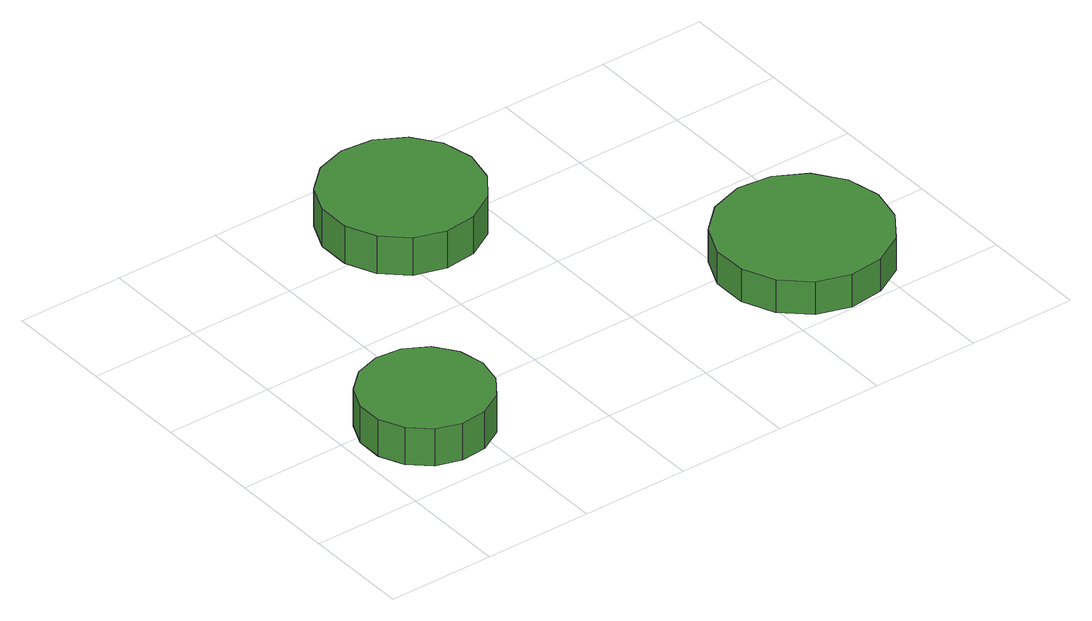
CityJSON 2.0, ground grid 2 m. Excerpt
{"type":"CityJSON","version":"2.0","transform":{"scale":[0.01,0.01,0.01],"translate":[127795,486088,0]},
"CityObjects":{
"tree1":{"type":"SolitaryVegetationObject","attributes":{"function":"something"},"geometry":[{"type":"MultiSurface","lod":"1","boundaries":[[[0,1,2,3,4,5,6,7,8,9,10,11,12,13,14]],[[15,16,17,18,19,20,21,22,23,24,25,26,27,28,29]],[[0,29,28,1]],[[1,28,27,2]],[[2,27,26,3]],[[3,26,25,4]],[[4,25,24,5]],[[5,24,23,6]],[[6,23,22,7]],[[7,22,21,8]],[[8,21,20,9]],[[9,20,19,10]],[[10,19,18,11]],[[11,18,17,12]],[[12,17,16,13]],[[13,16,15,14]],[[14,15,29,0]]]}]},
"tree2":{"type":"SolitaryVegetationObject","attributes":{"function":"something"},"geometry":[{"type":"MultiSurface","lod":"1","boundaries":[[[30,31,32,33,34,35,36,37,38,39,40,41,42,43,44]],[[45,46,47,48,49,50,51,52,53,54,55,56,57,58,59]],[[30,59,58,31]],[[31,58,57,32]],[[32,57,56,33]],[[33,56,55,34]],[[34,55,54,35]],[[35,54,53,36]],[[36,53,52,37]],[[37,52,51,38]],[[38,51,50,39]],[[39,50,49,40]],[[40,49,48,41]],[[41,48,47,42]],[[42,47,46,43]],[[43,46,45,44]],[[44,45,59,30]]]}]},
"tree3":{"type":"SolitaryVegetationObject","attributes":{"function":"something"},"geometry":[{"type":"MultiSurface","lod":"1","boundaries":[[[60,61,62,63,64,65,66,67,68,69,70,71,72,73,74]],[[75,76,77,78,79,80,81,82,83,84,85,86,87,88,89]],[[60,89,88,61]],[[61,88,87,62]],[[62,87,86,63]],[[63,86,85,64]],[[64,85,84,65]],[[65,84,83,66]],[[66,83,82,67]],[[67,82,81,68]],[[68,81,80,69]],[[69,80,79,70]],[[70,79,78,71]],[[71,78,77,72]],[[72,77,76,73]],[[73,76,75,74]],[[74,75,89,60]]]}]}
},
"vertices":[
[263,161,89],[253,209,89],[224,249,89],[181,274,89],[132,279,89],[85,264,89],[49,231,89],[29,186,89],[29,137,89],[49,92,89],[85,59,89],[132,44,89],[181,49,89],[224,73,89],[253,113,89],[253,113,15],[224,73,15],[181,49,15],[132,44,15],[85,59,15],[49,92,15],[29,137,15],[29,186,15],[49,231,15],[85,264,15],[132,279,15],[181,274,15],[224,249,15],[253,209,15],[263,161,15],
[605,638,89],[592,697,89],[557,745,89],[505,775,89],[445,781,89],[388,763,89],[344,723,89],[320,668,89],[320,608,89],[344,553,89],[388,513,89],[445,495,89],[505,501,89],[557,531,89],[592,579,89],[592,579,14],[557,531,14],[505,501,14],[445,495,14],[388,513,14],[344,553,14],[320,608,14],[320,668,14],[344,723,14],[388,763,14],[445,781,14],[505,775,14],[557,745,14],[592,697,14],[605,638,14],
[1077,157,80],[1063,220,80],[1025,273,80],[969,305,80],[905,312,80],[843,292,80],[795,248,80],[769,189,80],[769,125,80],[795,66,80],[843,22,80],[905,2,80],[969,9,80],[1025,41,80],[1063,94,80],[1063,94,15],[1025,41,15],[969,9,15],[905,2,15],[843,22,15],[795,66,15],[769,125,15],[769,189,15],[795,248,15],[843,292,15],[905,312,15],[969,305,15],[1025,273,15],[1063,220,15],[1077,157,15]
]}
